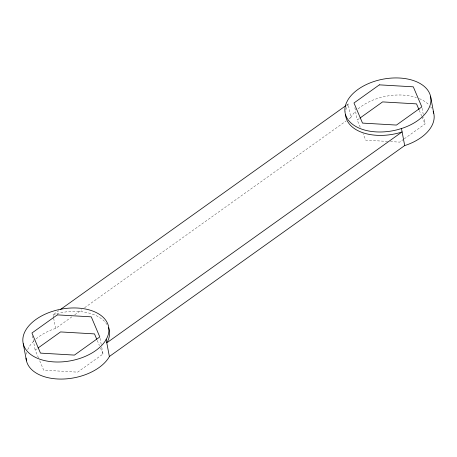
<?xml version="1.0" encoding="UTF-8"?>
<svg xmlns="http://www.w3.org/2000/svg" width="457" height="457" viewBox="0 0 457 457"><rect width="100%" height="100%" fill="white"/><g stroke="black" fill="none" stroke-linecap="round" stroke-linejoin="round"><path stroke-width="0.34" stroke-dasharray="2.29 1.71" d="M349.057 118.849L350.799 117.609L348.217 103.962L347.171 105.967A43.529 26.255 -10.7 0 0 345.606 111.617M350.799 117.609L351.216 116.809A43.529 26.255 -10.7 0 1 355.437 111.405M53.538 317.546L53.018 314.816L58.822 310.674M346.48 105.207L348.217 103.962M36.114 338.888A43.529 26.255 -10.7 0 1 54.372 328.84L55.6 328.463L72.417 316.45M74.737 314.793L81.694 309.823M84.596 307.75L346.155 120.922M38.468 357.848L35.16 350.068L37.468 348.417M360.225 127.177L357.197 120.042L359.505 118.397M101.74 347.189L103.025 354.015L77.633 372.147L43.701 370.176L39.57 360.447M403.708 139.242L399.669 142.127L390.478 141.59M404.285 138.831L425.061 123.99L423.77 117.169M53.018 314.816L56.102 313.868A43.529 26.255 -10.7 0 1 106.967 324.516M387.65 141.43L365.737 140.156L362.984 133.667M419.275 110.365L421.754 116.204M422.028 116.855L425.061 123.99M97.238 340.391L99.443 345.578M100.546 348.177L103.025 354.015M422.097 108.298L423.256 114.439M354.878 107.761L357.197 120.042M100.06 338.323L101.22 344.464M53.663 318.226L55.6 328.463M32.453 335.741L35.16 350.068M26.317 354.158A43.529 26.255 -10.7 0 1 26.7 352.461M27.711 349.634A43.529 26.255 -10.7 0 1 35.172 339.722M358.151 108.863A43.529 26.255 -10.7 0 1 416.43 97.535M419.366 98.626A43.529 26.255 -10.7 0 1 428.997 104.899M430.574 106.704A43.529 26.255 -10.7 0 1 431.579 108.138"/><path stroke-width="0.69" d="M106.144 339.437L105.784 340.191A43.529 26.255 -10.7 0 1 34.909 357.1A43.529 26.255 -10.7 0 1 51.144 311.783L55.457 310.457A43.529 26.255 -10.7 0 1 107.252 337.392L106.144 339.437L109.366 356.494L109.006 357.248A43.529 26.255 -10.7 0 1 61.621 379.07A43.529 26.255 -10.7 0 1 26.072 358.071M60.558 309.429L345.898 105.618M38.045 348.006L60.553 331.931L94.485 333.901L96.69 339.094M360.082 117.98L382.589 101.905L416.521 103.882L419 109.72M109.366 356.494L404.685 145.555L405.856 145.217A43.529 26.255 -10.7 0 0 433.156 111.285M401.463 128.497L398.321 129.485A43.529 26.255 -10.7 0 1 346.526 102.557L347.994 99.752A43.529 26.255 -10.7 0 1 418.869 82.843A43.529 26.255 -10.7 0 1 402.628 128.16L401.463 128.497L404.685 145.555M430.534 96.204L433.756 113.262M23.244 343.738L26.466 360.796M108.543 327.658A43.529 26.255 -10.7 0 1 107.898 340.802L106.789 342.847L402.109 131.907L398.967 132.896A43.529 26.255 -10.7 0 1 345.526 114.404M57.331 314.873L31.939 333.01L40.479 353.118L74.411 355.095L99.803 336.958L91.263 316.844L57.331 314.873M379.367 84.853L353.975 102.985L362.515 123.099L396.448 125.069L421.84 106.932L413.299 86.824L379.367 84.853"/></g></svg>
